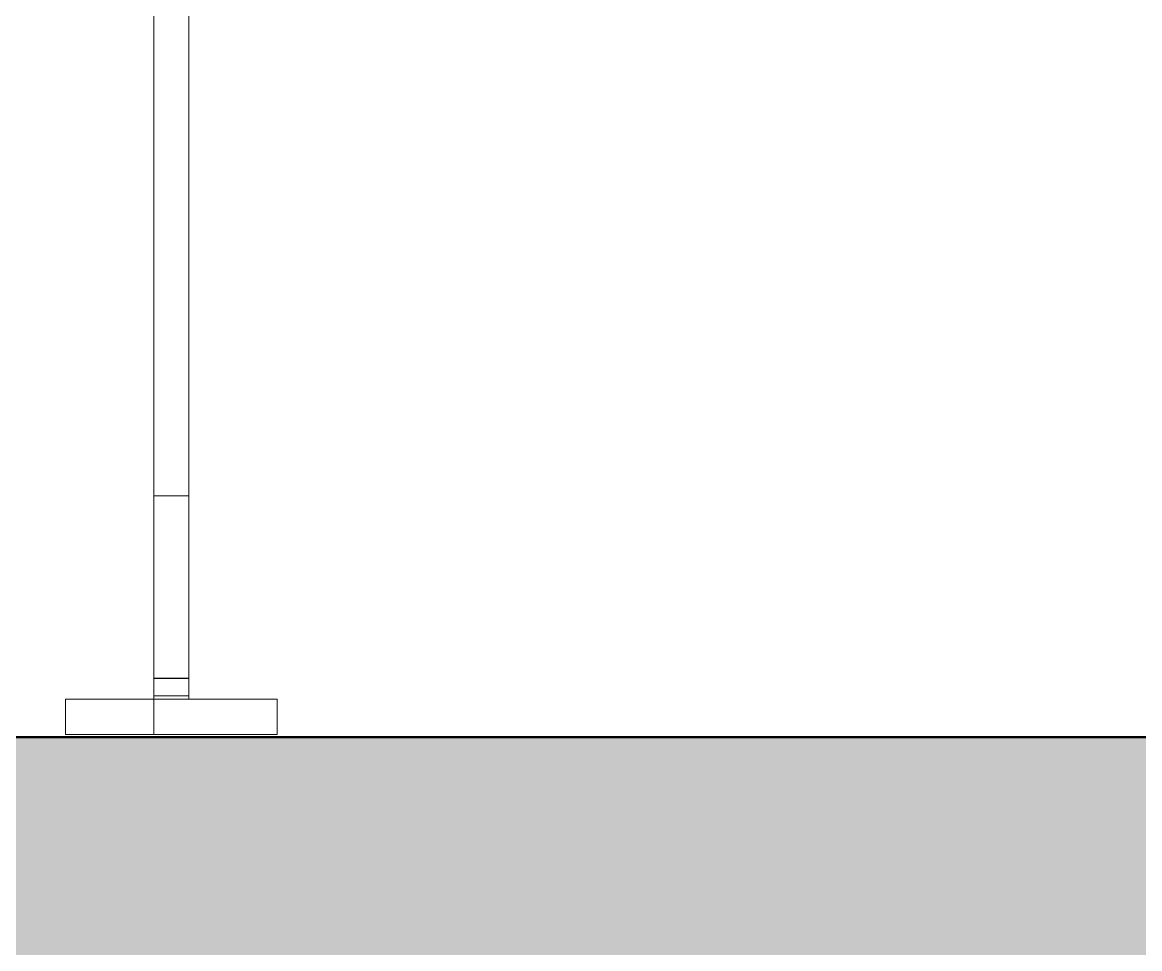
# Model space of a CAD drawing. Header units: millimetres. Extents: x -46169 to 237885, y -84465 to 18123.
# Drawn here: x 171384.9 to 171701.7, y -81013.1 to -80750.3 of the extents above; entities that cross this region are included whole.
import ezdxf

# ---------------------------------------------------------------- set-up
doc = ezdxf.new("R2010")
doc.units = ezdxf.units.MM
doc.header["$MEASUREMENT"] = 0
doc.linetypes.add('Wipeout_Contour', pattern=[1000, 0, -1000])
doc.layers.add('New_A-20-M_Floor_Slab', color=7, linetype='Continuous')
doc.layers.add('New_A-35-M_FFE_Fixed', color=7, linetype='Continuous')
doc.layers.add('New_A-20-M_Floor_Slab_Pen_No__29', color=7, linetype='Continuous', lineweight=50, true_color=0x2a2a2a)
doc.layers.add('New_A-20-M_Floor_Slab_Pen_No__81', color=7, linetype='Continuous', lineweight=20, true_color=0x6a6a6a)
doc.layers.add('New_A-35-M_FFE_Fixed_Pen_No__1', color=7, linetype='Continuous', lineweight=13)

# ---------------------------------------------------------------- blocks, each defined once
blk = doc.blocks.new('Section Elem_131_3', base_point=(129666.67, -84332.61))
at = {"color": 254, "linetype": 'Wipeout_Contour', "lineweight": 0, "ltscale": 33598569.1956504}
blk.add_wipeout([(165097.11, -80735.11), (165025.43, -80735.11), (165025.43, -80783.86), (165090.14, -80783.86), (165090.14, -80952.86), (165025.43, -80952.86), (165025.43, -80953.11), (176113.28, -80953.11), (176113.28, -80784.11), (176177.99, -80784.11), (176177.99, -80735.11), (176107.11, -80735.11), (176107.11, -80952.36), (176072.11, -80952.36), (176072.11, -80942.36), (176097.11, -80942.36), (176097.11, -80735.11), (175832.11, -80735.11), (175832.11, -80952.36), (175797.11, -80952.36), (175797.11, -80942.36), (175822.11, -80942.36), (175822.11, -80735.11), (175282.11, -80735.11), (175282.11, -80942.36), (175307.61, -80942.36), (175307.61, -80952.36), (175246.61, -80952.36), (175246.61, -80942.36), (175272.11, -80942.36), (175272.11, -80735.11), (174732.11, -80735.11), (174732.11, -80942.36), (174757.11, -80942.36), (174757.11, -80952.36), (174696.61, -80952.36), (174696.61, -80942.36), (174722.11, -80942.36), (174722.11, -80735.11), (174182.11, -80735.11), (174182.11, -80942.36), (174207.11, -80942.36), (174207.11, -80952.36), (174146.61, -80952.36), (174146.61, -80942.36), (174172.11, -80942.36), (174172.11, -80735.11), (173632.11, -80735.11), (173632.11, -80942.36), (173657.11, -80942.36), (173657.11, -80952.36), (173596.61, -80952.36), (173596.61, -80942.36), (173622.11, -80942.36), (173622.11, -80735.11), (173082.11, -80735.11), (173082.11, -80942.36), (173107.11, -80942.36), (173107.11, -80952.36), (173046.61, -80952.36), (173046.61, -80942.36), (173072.11, -80942.36), (173072.11, -80735.11), (172532.11, -80735.11), (172532.11, -80942.36), (172557.11, -80942.36), (172557.11, -80952.36), (172497.11, -80952.36), (172497.11, -80942.36), (172522.11, -80942.36), (172522.11, -80735.11), (171982.11, -80735.11), (171982.11, -80942.36), (172007.61, -80942.36), (172007.61, -80952.36), (171946.61, -80952.36), (171946.61, -80942.36), (171972.11, -80942.36), (171972.11, -80735.11), (171432.11, -80735.11), (171432.11, -80942.36), (171457.11, -80942.36), (171457.11, -80952.36), (171397.11, -80952.36), (171397.11, -80942.36), (171422.11, -80942.36), (171422.11, -80735.11), (170882.11, -80735.11), (170882.11, -80942.36), (170907.61, -80942.36), (170907.61, -80952.36), (170846.61, -80952.36), (170846.61, -80942.36), (170872.11, -80942.36), (170872.11, -80735.11), (170332.11, -80735.11), (170332.11, -80942.36), (170357.11, -80942.36), (170357.11, -80952.36), (170297.11, -80952.36), (170297.11, -80942.36), (170322.11, -80942.36), (170322.11, -80735.11), (169782.11, -80735.11), (169782.11, -80942.36), (169807.61, -80942.36), (169807.61, -80952.36), (169746.61, -80952.36), (169746.61, -80942.36), (169772.11, -80942.36), (169772.11, -80735.11), (169232.11, -80735.11), (169232.11, -80942.36), (169257.11, -80942.36), (169257.11, -80952.36), (169196.61, -80952.36), (169196.61, -80942.36), (169222.11, -80942.36), (169222.11, -80735.11), (168682.11, -80735.11), (168682.11, -80942.36), (168707.11, -80942.36), (168707.11, -80952.36), (168647.11, -80952.36), (168647.11, -80942.36), (168672.11, -80942.36), (168672.11, -80735.11), (168132.11, -80735.11), (168132.11, -80942.36), (168157.61, -80942.36), (168157.61, -80952.36), (168096.61, -80952.36), (168096.61, -80942.36), (168122.11, -80942.36), (168122.11, -80735.11), (167582.11, -80735.11), (167582.11, -80942.36), (167607.11, -80942.36), (167607.11, -80952.36), (167547.11, -80952.36), (167547.11, -80942.36), (167572.11, -80942.36), (167572.11, -80735.11), (167032.11, -80735.11), (167032.11, -80942.36), (167057.61, -80942.36), (167057.61, -80952.36), (166996.61, -80952.36), (166996.61, -80942.36), (167022.11, -80942.36), (167022.11, -80735.11), (166482.11, -80735.11), (166482.11, -80942.36), (166507.11, -80942.36), (166507.11, -80952.36), (166447.11, -80952.36), (166447.11, -80942.36), (166472.11, -80942.36), (166472.11, -80735.11), (165932.11, -80735.11), (165932.11, -80942.36), (165957.61, -80942.36), (165957.61, -80952.36), (165896.61, -80952.36), (165896.61, -80942.36), (165922.11, -80942.36), (165922.11, -80735.11), (165382.11, -80735.11), (165382.11, -80942.36), (165407.11, -80942.36), (165407.11, -80952.36), (165372.11, -80952.36), (165372.11, -80735.11), (165107.11, -80735.11), (165107.11, -80942.36), (165132.11, -80942.36), (165132.11, -80952.36), (165097.11, -80952.36)], dxfattribs=at).dxf.layer = 'New_A-20-M_Floor_Slab'
blk = doc.blocks.new('Section Elem_141_3', base_point=(129666.67, -84332.61))
at = {"color": 254, "linetype": 'Wipeout_Contour', "lineweight": 0, "ltscale": 758230.229759}
blk.add_wipeout([(171432.11, -80904.95), (171432.11, -80895.1), (171422.11, -80895.1), (171422.11, -80904.95)], dxfattribs=at).dxf.layer = 'New_A-35-M_FFE_Fixed'
at = {"color": 254, "linetype": 'Wipeout_Contour', "lineweight": 0, "ltscale": 758293.30848}
blk.add_wipeout([(171422.11, -80937.2), (171432.11, -80937.2), (171432.11, -80936.74), (171422.11, -80936.74)], dxfattribs=at).dxf.layer = 'New_A-35-M_FFE_Fixed'
at = {"color": 254, "linetype": 'Wipeout_Contour', "lineweight": 0, "ltscale": 758247.753572}
blk.add_wipeout([(171397.11, -80952.36), (171422.11, -80952.36), (171422.11, -80942.36), (171397.11, -80942.36)], dxfattribs=at).dxf.layer = 'New_A-35-M_FFE_Fixed'
at = {"layer": 'New_A-35-M_FFE_Fixed_Pen_No__1', "linetype": 'Continuous'}
for q in [(171397.11, -80942.36), (171422.11, -80952.36)]:
    blk.add_line((171397.11, -80952.36), q, dxfattribs=at)
at = {"color": 254, "linetype": 'Wipeout_Contour', "lineweight": 0, "ltscale": 758212.905385}
blk.add_wipeout([(171422.11, -80884.65), (171422.11, -80895.1), (171432.11, -80895.1), (171432.11, -80884.65)], dxfattribs=at).dxf.layer = 'New_A-35-M_FFE_Fixed'
at = {"color": 254, "linetype": 'Wipeout_Contour', "lineweight": 0, "ltscale": 758246.264437}
blk.add_wipeout([(171422.11, -80913.88), (171432.11, -80913.88), (171432.11, -80904.95), (171422.11, -80904.95)], dxfattribs=at).dxf.layer = 'New_A-35-M_FFE_Fixed'
at = {"color": 254, "linetype": 'Wipeout_Contour', "lineweight": 0, "ltscale": 758294.233979}
blk.add_wipeout([(171422.11, -80937.2), (171422.11, -80937.82), (171432.11, -80937.82), (171432.11, -80937.2)], dxfattribs=at).dxf.layer = 'New_A-35-M_FFE_Fixed'
at = {"color": 254, "linetype": 'Wipeout_Contour', "lineweight": 0, "ltscale": 758260.496522}
blk.add_wipeout([(171422.11, -80921.62), (171432.11, -80921.62), (171432.11, -80913.88), (171422.11, -80913.88)], dxfattribs=at).dxf.layer = 'New_A-35-M_FFE_Fixed'
at = {"color": 254, "linetype": 'Wipeout_Contour', "lineweight": 0, "ltscale": 758296.797048}
blk.add_wipeout([(171422.11, -80939.44), (171432.11, -80939.44), (171432.11, -80938.58), (171422.11, -80938.58)], dxfattribs=at).dxf.layer = 'New_A-35-M_FFE_Fixed'
at = {"color": 254, "linetype": 'Wipeout_Contour', "lineweight": 0, "ltscale": 758272.470656}
blk.add_wipeout([(171422.11, -80927.91), (171432.11, -80927.91), (171432.11, -80921.62), (171422.11, -80921.62)], dxfattribs=at).dxf.layer = 'New_A-35-M_FFE_Fixed'
at = {"color": 254, "linetype": 'Wipeout_Contour', "lineweight": 0, "ltscale": 758295.411923}
blk.add_wipeout([(171422.11, -80937.82), (171422.11, -80938.58), (171432.11, -80938.58), (171432.11, -80937.82)], dxfattribs=at).dxf.layer = 'New_A-35-M_FFE_Fixed'
at = {"color": 254, "linetype": 'Wipeout_Contour', "lineweight": 0, "ltscale": 758279.235051}
blk.add_wipeout([(171422.11, -80927.91), (171422.11, -80929.54), (171432.11, -80929.54), (171432.11, -80927.91)], dxfattribs=at).dxf.layer = 'New_A-35-M_FFE_Fixed'
at = {"color": 254, "linetype": 'Wipeout_Contour', "lineweight": 0, "ltscale": 758292.670988}
blk.add_wipeout([(171422.11, -80936.74), (171432.11, -80936.74), (171432.11, -80936.45), (171422.11, -80936.45)], dxfattribs=at).dxf.layer = 'New_A-35-M_FFE_Fixed'
at = {"color": 254, "linetype": 'Wipeout_Contour', "lineweight": 0, "ltscale": 758298.33613}
blk.add_wipeout([(171422.11, -80940.38), (171432.11, -80940.38), (171432.11, -80939.44), (171422.11, -80939.44)], dxfattribs=at).dxf.layer = 'New_A-35-M_FFE_Fixed'
at = {"color": 254, "linetype": 'Wipeout_Contour', "lineweight": 0, "ltscale": 758291.188019}
blk.add_wipeout([(171432.11, -80936.05), (171432.11, -80935.4), (171422.11, -80935.4), (171422.11, -80936.05)], dxfattribs=at).dxf.layer = 'New_A-35-M_FFE_Fixed'
at = {"color": 254, "linetype": 'Wipeout_Contour', "lineweight": 0, "ltscale": 758301.656911}
blk.add_wipeout([(171422.11, -80941.36), (171422.11, -80942.36), (171432.11, -80942.36), (171432.11, -80941.36)], dxfattribs=at).dxf.layer = 'New_A-35-M_FFE_Fixed'
at = {"color": 254, "linetype": 'Wipeout_Contour', "lineweight": 0, "ltscale": 758292.345999}
blk.add_wipeout([(171422.11, -80936.45), (171432.11, -80936.45), (171432.11, -80936.36), (171422.11, -80936.36)], dxfattribs=at).dxf.layer = 'New_A-35-M_FFE_Fixed'
at = {"color": 254, "linetype": 'Wipeout_Contour', "lineweight": 0, "ltscale": 758299.970026}
blk.add_wipeout([(171422.11, -80941.36), (171432.11, -80941.36), (171432.11, -80940.38), (171422.11, -80940.38)], dxfattribs=at).dxf.layer = 'New_A-35-M_FFE_Fixed'
at = {"layer": 'New_A-35-M_FFE_Fixed_Pen_No__1', "linetype": 'Continuous'}
for p, q in [((171397.11, -80942.36), (171422.11, -80942.36)), ((171432.11, -80952.36), (171432.11, -80942.36))]:
    blk.add_line(p, q, dxfattribs=at)
at = {"color": 254, "linetype": 'Wipeout_Contour', "lineweight": 0, "ltscale": 758288.19673}
blk.add_wipeout([(171422.11, -80932.55), (171422.11, -80935.4), (171432.11, -80935.4), (171432.11, -80932.55)], dxfattribs=at).dxf.layer = 'New_A-35-M_FFE_Fixed'
blk = doc.blocks.new('Section Elem_142_3', base_point=(129666.67, -84332.61))
at = {"layer": 'New_A-35-M_FFE_Fixed_Pen_No__1', "linetype": 'Continuous'}
for p, q in [((171422.11, -80904.95), (171422.11, -80895.1)), ((171432.11, -80904.95), (171432.11, -80895.1)), ((171422.11, -80913.88), (171422.11, -80904.95)), ((171432.11, -80913.88), (171432.11, -80904.95)), ((171422.11, -80921.62), (171422.11, -80913.88)), ((171432.11, -80921.62), (171432.11, -80913.88)), ((171422.11, -80927.91), (171422.11, -80921.62)), ((171432.11, -80927.91), (171432.11, -80921.62)), ((171422.11, -80939.44), (171422.11, -80938.58)), ((171422.11, -80940.38), (171422.11, -80939.44)), ((171432.11, -80939.44), (171432.11, -80938.58)), ((171432.11, -80940.38), (171432.11, -80939.44))]:
    blk.add_line(p, q, dxfattribs=at)
at = {"color": 254, "linetype": 'Wipeout_Contour', "lineweight": 0, "ltscale": 758042.334204}
blk.add_wipeout([(171422.11, -80884.65), (171432.11, -80884.65), (171432.11, -80695.05), (171422.11, -80695.05)], dxfattribs=at).dxf.layer = 'New_A-35-M_FFE_Fixed'
at = {"color": 254, "linetype": 'Wipeout_Contour', "lineweight": 0, "ltscale": 758283.198524}
blk.add_wipeout([(171422.11, -80929.54), (171422.11, -80932.55), (171432.11, -80932.55), (171432.11, -80929.54)], dxfattribs=at).dxf.layer = 'New_A-35-M_FFE_Fixed'
at = {"color": 254, "linetype": 'Wipeout_Contour', "lineweight": 0, "ltscale": 758292.006941}
blk.add_wipeout([(171432.11, -80936.36), (171432.11, -80936.05), (171422.11, -80936.05), (171422.11, -80936.36)], dxfattribs=at).dxf.layer = 'New_A-35-M_FFE_Fixed'
at = {"color": 254, "linetype": 'Wipeout_Contour', "lineweight": 0, "ltscale": 758356.264605}
blk.add_wipeout([(171422.11, -80952.36), (171457.11, -80952.36), (171457.11, -80942.36), (171422.11, -80942.36)], dxfattribs=at).dxf.layer = 'New_A-35-M_FFE_Fixed'
at = {"layer": 'New_A-35-M_FFE_Fixed_Pen_No__1', "linetype": 'Continuous'}
for p, q in [((171422.11, -80884.65), (171422.11, -80651.97)), ((171432.11, -80884.65), (171432.11, -80651.97)), ((171432.11, -80884.65), (171422.11, -80884.65)), ((171422.11, -80895.1), (171422.11, -80884.65)), ((171432.11, -80895.1), (171432.11, -80884.65)), ((171422.11, -80932.55), (171422.11, -80927.91)), ((171432.11, -80932.55), (171432.11, -80927.91)), ((171422.11, -80935.4), (171422.11, -80932.55)), ((171432.11, -80935.4), (171432.11, -80932.55)), ((171422.11, -80936.36), (171422.11, -80935.4)), ((171432.11, -80936.36), (171422.11, -80936.36)), ((171422.11, -80936.45), (171422.11, -80936.36)), ((171432.11, -80936.36), (171432.11, -80935.4)), ((171432.11, -80936.45), (171432.11, -80936.36)), ((171422.11, -80936.74), (171422.11, -80936.45)), ((171422.11, -80937.2), (171422.11, -80936.74)), ((171422.11, -80937.82), (171422.11, -80937.2)), ((171422.11, -80938.58), (171422.11, -80937.82)), ((171432.11, -80936.74), (171432.11, -80936.45)), ((171432.11, -80937.2), (171432.11, -80936.74)), ((171432.11, -80937.82), (171432.11, -80937.2)), ((171432.11, -80938.58), (171432.11, -80937.82)), ((171422.11, -80941.36), (171422.11, -80940.38)), ((171432.11, -80941.36), (171422.11, -80941.36)), ((171422.11, -80942.36), (171422.11, -80941.36)), ((171422.11, -80952.36), (171422.11, -80942.36)), ((171457.11, -80942.36), (171422.11, -80942.36)), ((171432.11, -80941.36), (171432.11, -80940.38)), ((171432.11, -80942.36), (171432.11, -80941.36)), ((171457.11, -80952.36), (171457.11, -80942.36)), ((171457.11, -80952.36), (171422.11, -80952.36))]:
    blk.add_line(p, q, dxfattribs=at)
blk = doc.blocks.new('Section Elem_176_3', base_point=(129666.67, -84332.61))
at = {"layer": 'New_A-20-M_Floor_Slab_Pen_No__81', "linetype": 'Continuous', "lineweight": 0, "true_color": 0x353535}
blk.add_hatch(color=250, dxfattribs=at).paths.add_polyline_path([(175986.32, -81073.11), (175986.32, -80953.11), (165217.1, -80953.11), (165217.1, -81073.11)])
at = {"layer": 'New_A-20-M_Floor_Slab_Pen_No__29', "linetype": 'Continuous'}
blk.add_line((175986.32, -80953.11), (165217.1, -80953.11), dxfattribs=at)

msp = doc.modelspace()

# ---------------------------------------------------------------- block references
at = {"layer": 'New_A-20-M_Floor_Slab'}
msp.add_blockref('Section Elem_131_3', (129666.67, -84332.61), dxfattribs=at)

# ---------------------------------------------------------------- next in the draw order: block references
at = {"layer": 'New_A-35-M_FFE_Fixed'}
msp.add_blockref('Section Elem_141_3', (129666.67, -84332.61), dxfattribs=at)

# ---------------------------------------------------------------- next in the draw order: block references
msp.add_blockref('Section Elem_142_3', (129666.67, -84332.61), dxfattribs=at)

# ---------------------------------------------------------------- next in the draw order: block references
at = {"layer": 'New_A-20-M_Floor_Slab'}
msp.add_blockref('Section Elem_176_3', (129666.67, -84332.61), dxfattribs=at)

doc.saveas('drawing.dxf')
